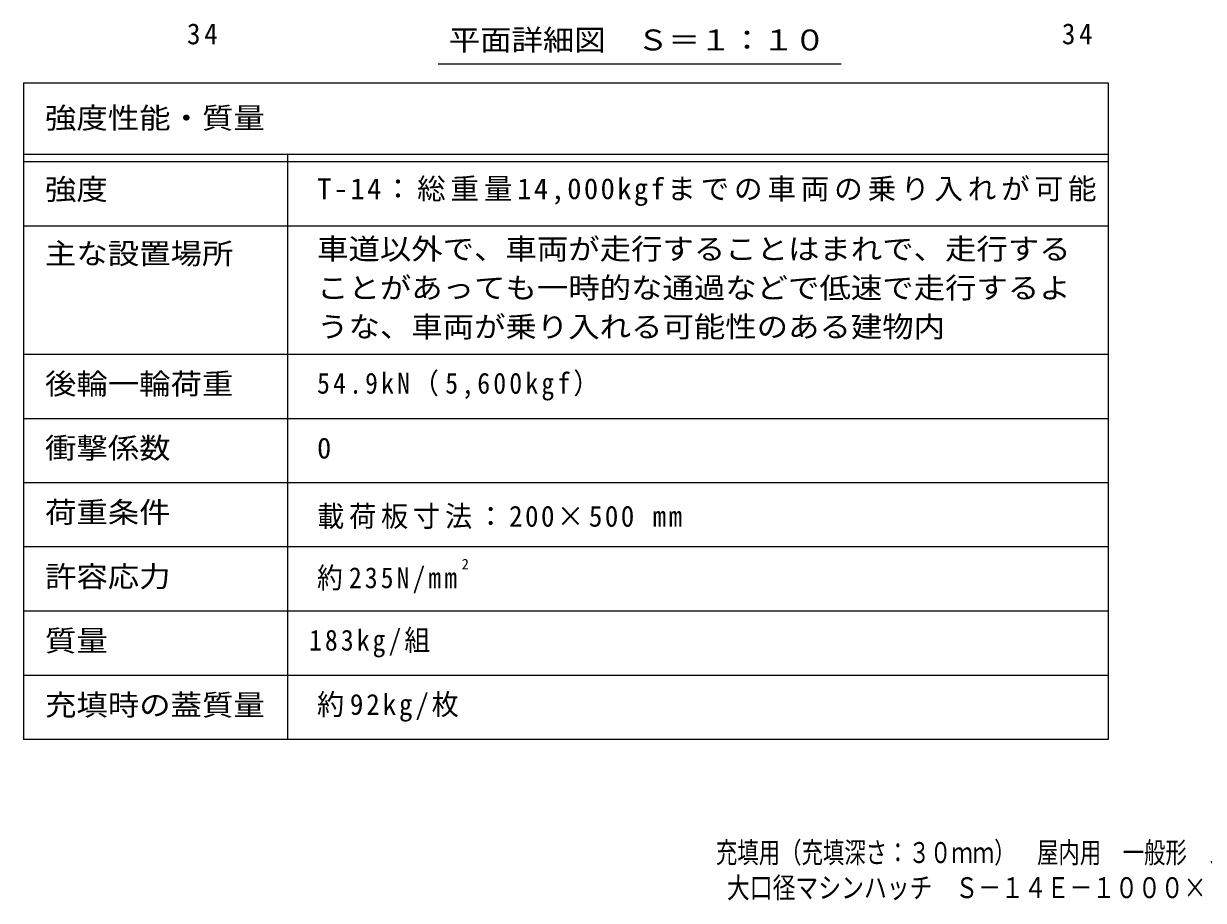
# Model space of a CAD drawing. Units: millimetres at full size, sheet at 1:10; details may follow other scales. Extents: x -1770 to 1949, y -1353 to 1397.
# Drawn here: x -1763 to -109, y -1353 to -125 of the extents above; entities that cross this region are included whole.
import ezdxf
from ezdxf.enums import TextEntityAlignment as Align

# ---------------------------------------------------------------- set-up
doc = ezdxf.new("R2010")
doc.units = ezdxf.units.MM
doc.header["$LTSCALE"] = 10
for name, color, linetype, lineweight in [('0-5_寸法', 4, 'Continuous', 9), ('0-F', 7, 'Continuous', 9), ('F-5_F-5ﾚｲﾔ', 7, 'Continuous', 9), ('F-F_F-Fﾚｲﾔ', 2, 'Continuous', 9)]:
    doc.layers.add(name, color=color, linetype=linetype, lineweight=lineweight)
doc.styles.add('ＭＳ ゴシック', font='')
doc.styles.get('ＭＳ ゴシック').set_extended_font_data('MS Gothic')

msp = doc.modelspace()

# ---------------------------------------------------------------- linework, layer by layer
at = {"layer": '0-5_寸法', "color": 7}
msp.add_line((-1182.18, -181.07), (-617.12, -181.07), dxfattribs=at)
at = {"layer": 'F-5_F-5ﾚｲﾔ'}
for p, q in [((-243, -208), (-243, -1128)), ((-1763, -408), (-243, -408)), ((-1763, -588), (-243, -588))]:
    msp.add_line(p, q, dxfattribs=at)
at = {"layer": 'F-F_F-Fﾚｲﾔ', "color": 7}
for p, q in [((-1763, -208), (-243, -208)), ((-1763, -208), (-1763, -1128)), ((-1763, -308), (-243, -308)), ((-1393, -308), (-1393, -1128)), ((-1763, -318), (-243, -318)), ((-1763, -408), (-243, -408)), ((-1763, -588), (-243, -588)), ((-1763, -678), (-243, -678)), ((-1763, -768), (-243, -768)), ((-243, -858), (-1763, -858)), ((-243, -948), (-1763, -948)), ((-243, -1038), (-1763, -1038)), ((-243, -1128), (-1763, -1128))]:
    msp.add_line(p, q, dxfattribs=at)

# ---------------------------------------------------------------- texts
at = {"layer": '0-5_寸法', "color": 2, "style": 'ＭＳ ゴシック', "width": 1.1}
msp.add_text('平面詳細図\u3000Ｓ＝１：１０', height=29.33, dxfattribs=at).set_placement((-1167.15, -171.26), align=Align.BOTTOM_LEFT)
at = {"layer": '0-F', "color": 2, "char_height": 29.33, "attachment_point": 7, "style": 'ＭＳ ゴシック'}
for insert in [(-1534, -154.31), (-307.8, -154.31)]:
    msp.add_mtext('\\T1.27;\\W0.95;34', dxfattribs=dict(at, insert=insert))
at = {"layer": 'F-5_F-5ﾚｲﾔ', "color": 6, "style": 'ＭＳ ゴシック'}
msp.add_text('2', height=14.66, dxfattribs=at).set_placement((-1148.94, -893.78), align=Align.BOTTOM_LEFT)
at = {"layer": 'F-5_F-5ﾚｲﾔ', "color": 2, "style": 'ＭＳ ゴシック'}
for s, width, p in [('充填用（充填深さ：３０ｍｍ）\u3000屋内用\u3000一般形\u3000スチール製\u3000ステンレス目地', 0.75, (-792.72, -1309.74)), ('大口径マシンハッチ\u3000Ｓ－１４Ｅ－１０００×１１００', 0.8, (-777.22, -1358.94))]:
    msp.add_text(s, height=29.33, dxfattribs=dict(at, width=width)).set_placement(p, align=Align.BOTTOM_LEFT)
at = {"layer": 'F-F_F-Fﾚｲﾔ', "style": 'ＭＳ ゴシック', "width": 1.1}
for s, p in [('強度性能・質量', (-1733, -280.57)), ('強度', (-1733, -380.5)), ('主な設置場所', (-1733, -470.5)), ('車道以外で、車両が走行することはまれで、走行する', (-1351.67, -464.07)), ('ことがあっても一時的な通過などで低速で走行するよ', (-1351.67, -518.55)), ('うな、車両が乗り入れる可能性のある建物内', (-1351.67, -573.04)), ('後輪一輪荷重', (-1733, -653)), ('衝撃係数', (-1733, -743)), ('荷重条件', (-1733, -833)), ('許容応力', (-1733, -923)), ('質量', (-1733, -1013)), ('充填時の蓋質量', (-1733, -1103))]:
    msp.add_text(s, height=29.33, dxfattribs=at).set_placement(p, align=Align.BOTTOM_LEFT)
at = {"layer": 'F-F_F-Fﾚｲﾔ', "style": 'ＭＳ ゴシック'}
msp.add_text('0', height=29.33, dxfattribs=at).set_placement((-1351.67, -743), align=Align.BOTTOM_LEFT)
at = {"layer": 'F-F_F-Fﾚｲﾔ', "char_height": 29.33, "attachment_point": 7, "style": 'ＭＳ ゴシック'}
for s, insert in [('\\T1.17;T-14：総重量14,000kgfまでの車両の乗り入れが可能', (-1351.67, -380.5)), ('\\T1.25;\\W0.9;54.9kN（5,600kgf）', (-1351.67, -653)), ('\\T1.18;\\W0.95;載荷板寸法：200×500\\~mm', (-1351.67, -833)), ('\\T1.24;\\W0.9;約235N/mm', (-1351.67, -923)), ('\\T1.24;\\W0.9;183kg/組', (-1362.92, -1013)), ('\\T1.21;\\W0.95;約92kg/枚', (-1351.67, -1103))]:
    msp.add_mtext(s, dxfattribs=dict(at, insert=insert))

doc.saveas('drawing.dxf')
